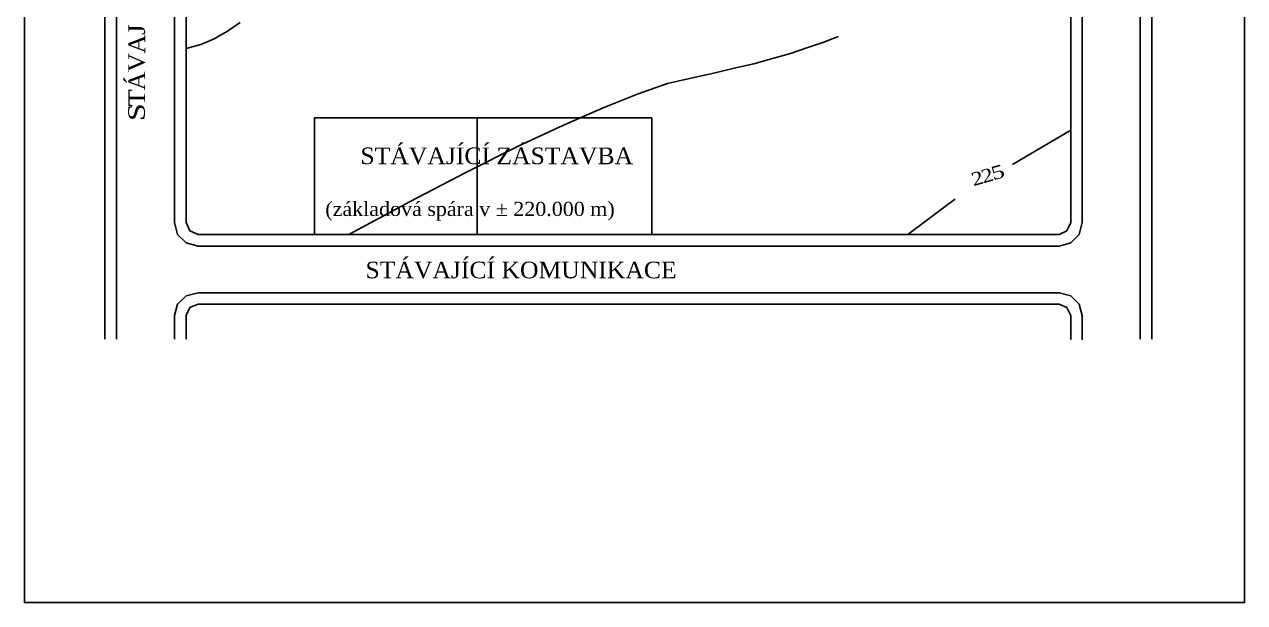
# Model space of a CAD drawing. Header units: millimetres. Extents: x -51 to 2999949, y -1641567 to 415040.
# Drawn here: x 929949 to 1139949, y -1641567 to -1542016 of the extents above; entities that cross this region are included whole.
import ezdxf

# ---------------------------------------------------------------- set-up
doc = ezdxf.new("R2010")
doc.units = ezdxf.units.MM
doc.header["$LTSCALE"] = 75
doc.header["$MEASUREMENT"] = 0
doc.layers.get('0').update_dxf_attribs({"linetype": 'CONTINUOUS'})
doc.styles.add('TIMESNEWROMAN', font='times.ttf')

msp = doc.modelspace()

# ---------------------------------------------------------------- linework, layer by layer
for p, q in [((959847.5854, -1588214.4502), (1108142.3038, -1588214.4502)), ((959847.5854, -1590169.0795), (1108142.3038, -1590169.0795))]:
    msp.add_line(p, q)
msp.add_lwpolyline([(929948.9938, -1344567.3715), (929948.9938, -1641567.3715), (1139948.9938, -1641567.3715), (1139948.9938, -1344567.3715)], close=True)
for points in [[(943799.0401, -1596213.0051), (943799.0401, -1494109.2804), (943901.9177, -1494109.2804)], [(945779.3872, -1596213.0051), (945779.3872, -1494109.2804), (945882.2648, -1494109.2804)], [(955784.0135, -1494109.2804), (955784.0135, -1576126.6056), (956324.1064, -1578209.8304), (957764.3607, -1579650.0846), (959847.5854, -1580190.1775), (1108039.4327, -1580190.1775), (1110019.7798, -1579650.0846), (1111460.0406, -1578209.8304), (1112000.127, -1576126.6056), (1112000.127, -1494109.2804), (1112103.0111, -1494109.2804)], [(957764.3607, -1494109.2804), (957764.3607, -1576126.6056), (958407.3312, -1577541.1421), (959847.5854, -1578209.8304), (1108039.4327, -1578209.8304), (1109351.0915, -1577541.1421), (1110019.7798, -1576126.6056), (1110019.7798, -1494109.2804), (1110122.664, -1494109.2804)], [(1122004.7468, -1596213.0051), (1122004.7468, -1494109.2804), (1122107.6179, -1494109.2804)], [(1123985.0939, -1596213.0051), (1123985.0939, -1494109.2804), (1124087.9781, -1494109.2804)], [(957764.3607, -1546164.1752), (960284.8072, -1545495.4869), (962599.4985, -1544518.1722), (964914.1898, -1543180.7956), (967100.2922, -1541663.3815)], [(985797.873, -1578209.8304), (996342.5922, -1572500.249), (1006012.8679, -1567459.3559), (1014808.7065, -1563061.4464), (1022627.2239, -1559435.0962), (1029545.5799, -1556374.5503), (1035589.5186, -1553956.9748), (1040656.1295, -1552182.383), (1044951.1548, -1551205.0683), (1048577.518, -1550433.5089), (1052075.2792, -1549559.0653), (1055495.8871, -1548787.4928), (1058685.022, -1547913.0623), (1061771.2726, -1547038.6188), (1064626.0633, -1546035.5863), (1067377.9699, -1545161.1427), (1067480.841, -1545161.1427)], [(1067377.9699, -1545161.1427), (1069898.4164, -1544183.8281), (1070001.2875, -1544183.8281)], [(979856.825, -1578209.8304), (979856.825, -1558123.4374), (1037904.1968, -1558123.4374), (1037904.1968, -1578209.8304), (1007890.3439, -1578209.8304), (1007890.3439, -1558123.4374), (1007890.3439, -1578209.8304), (979856.825, -1578209.8304), (979959.7027, -1578209.8304)], [(1100015.16, -1566147.697), (1110019.7798, -1560206.6556), (1110122.664, -1560206.6556)], [(1081986.2675, -1578209.8304), (1090010.5402, -1572165.9048), (1090113.4113, -1572165.9048)], [(959847.5854, -1588214.4502), (957764.3607, -1588754.5431), (956324.1064, -1590169.0795), (955784.0135, -1592149.4332), (955886.8846, -1592149.4332)], [(1112000.127, -1592149.4332), (1111460.0406, -1590169.0795), (1110019.7798, -1588754.5431), (1108039.4327, -1588214.4502), (1108142.3038, -1588214.4502)], [(959847.5854, -1590169.0795), (958407.3312, -1590734.8967), (957764.3607, -1592149.4332), (957867.2383, -1592149.4332)], [(1110019.7798, -1592149.4332), (1109351.0915, -1590734.8967), (1108039.4327, -1590169.0795), (1108142.3038, -1590169.0795)], [(955784.0135, -1596213.0051), (955784.0135, -1592149.4332), (955886.8846, -1592149.4332)], [(957764.3607, -1596213.0051), (957764.3607, -1592149.4332), (957867.2383, -1592149.4332)], [(1110019.7798, -1592149.4332), (1110019.7798, -1596213.0051), (1110122.664, -1596213.0051)], [(1112000.127, -1592149.4332), (1112000.127, -1596213.0051), (1112103.0111, -1596213.0051)]]:
    msp.add_lwpolyline(points)

# ---------------------------------------------------------------- texts
at = {"attachment_point": 7, "style": 'TIMESNEWROMAN'}
for s, insert, char_height, width, rotation in [('\\W1.09;J', (950742.6953, -1543849.0522), 2863.05416, 3226.500007, 89.900411366), ('\\W1.04;A', (950742.8196, -1547038.0563), 2863.05416, 4592.758633, 89.900411366), ('\\W1.05;V', (950742.9962, -1550227.1126), 2863.05416, 4599.969062, 89.900411366), ('\\W1.04;Á', (950717.3176, -1553390.6605), 2863.05416, 4592.758633, 89.900411366), ('\\W1.12;T', (950717.3569, -1556142.6979), 2863.05416, 4225.102355, 89.900411366), ('\\W1.28;S', (950717.4027, -1558663.406), 2863.05416, 4219.334297, 89.900411366), ('\\W1.31;5', (1096696.1543, -1568898.544), 2289.83564, 3222.341082, 15.800195223), ('\\W1.16;2', (1093301.4343, -1569875.9371), 2289.83564, 3047.345227, 15.800195223), ('\\W1.16;2', (1094998.7812, -1569387.2471), 2289.83564, 3047.345227, 15.800195223)]:
    msp.add_mtext(s, dxfattribs=dict(at, insert=insert, char_height=char_height, width=width, rotation=rotation))
for s, insert, char_height, width in [('\\W1.02;STÁVAJÍCÍ\\~ZÁSTAVBA', (987778.2266, -1566147.5662), 2863.160702, 47179.177469), ('\\W1.03;(základová\\~spára\\~v\\~±\\~220.000\\~m)', (981734.3011, -1575792.1241), 2433.709411, 49434.835916), ('\\W1.02;STÁVAJÍCÍ\\~KOMUNIKACE', (988652.6637, -1585796.7112), 2863.160702, 53670.587301)]:
    msp.add_mtext(s, dxfattribs=dict(at, insert=insert, char_height=char_height, width=width))

doc.saveas('drawing.dxf')
